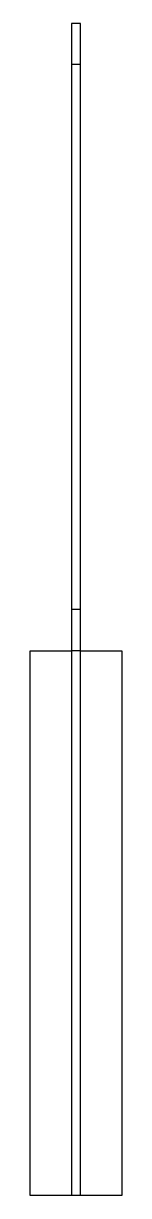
# Model space of a CAD drawing. Extents: x 0 to 99, y 0 to 1265.
import ezdxf

# ---------------------------------------------------------------- set-up
doc = ezdxf.new("R2010")
doc.units = 0
doc.layers.get('0').update_dxf_attribs({"color": 1, "linetype": 'CONTINUOUS'})

msp = doc.modelspace()

# ---------------------------------------------------------------- linework, layer by layer
at = {"color": 1}
for p, q in [((54.5, 1220.9), (44.5, 1220.9)), ((54.5, 632.7), (44.5, 632.7)), ((44.5, 588.2), (44.5, 0)), ((54.5, 588.2), (44.5, 588.2)), ((54.5, 0), (54.5, 588.2))]:
    msp.add_line(p, q, dxfattribs=at)
at = {"layer": 'Cut', "color": 5}
for p, q in [((44.5, 1265.3), (44.5, 1220.9)), ((54.5, 1265.3), (44.5, 1265.3)), ((54.5, 1220.9), (54.5, 1265.3)), ((44.5, 1220.9), (44.5, 632.7)), ((54.5, 632.7), (54.5, 1220.9)), ((44.5, 632.7), (44.5, 588.2)), ((54.5, 588.2), (54.5, 632.7)), ((0, 588.2), (44.5, 588.2)), ((0, 0), (0, 588.2)), ((54.5, 588.2), (98.9, 588.2)), ((98.9, 588.2), (98.9, 0)), ((54.5, 0), (44.5, 0)), ((98.9, 0), (54.5, 0)), ((44.5, 0), (0, 0))]:
    msp.add_line(p, q, dxfattribs=at)

doc.saveas('drawing.dxf')
